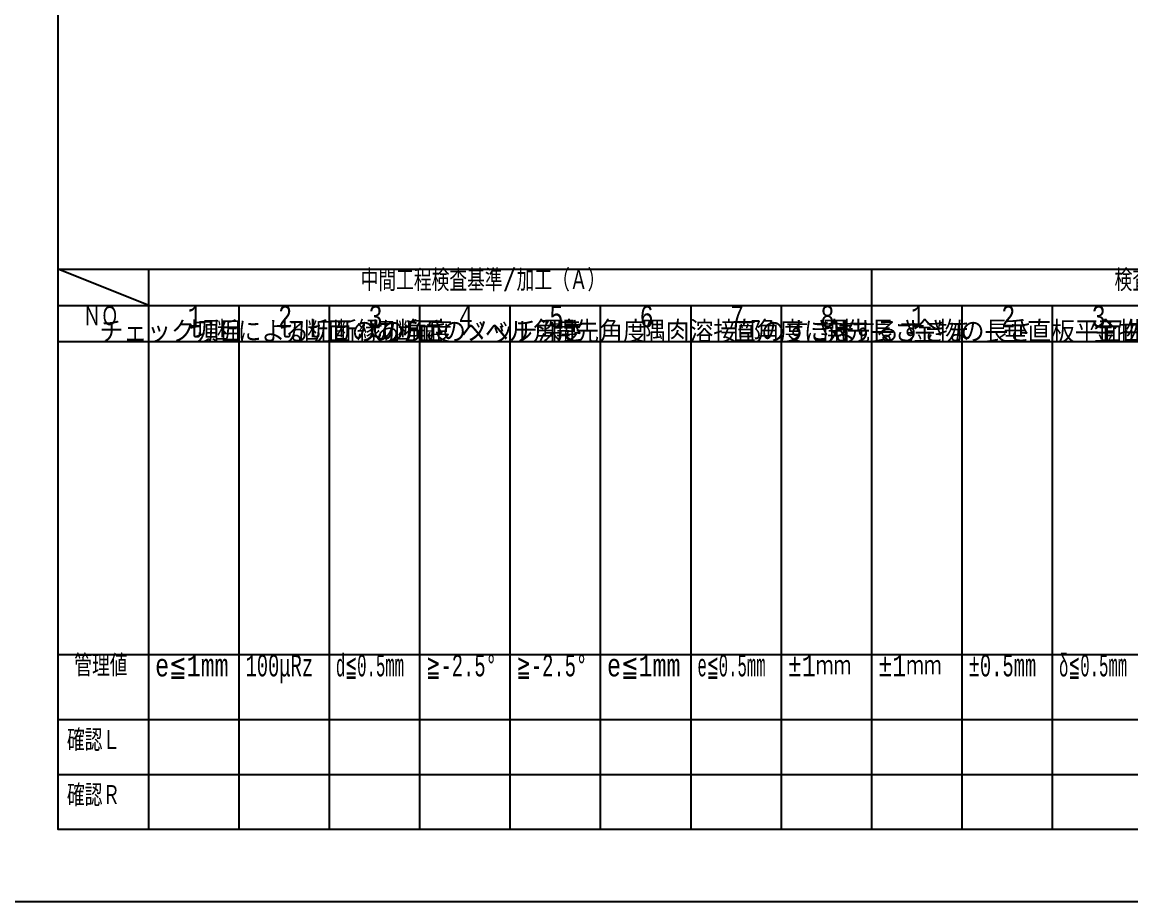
# Model space of a CAD drawing. Header units: millimetres. Extents: x -11384 to 29624, y 0 to 17788.
# Drawn here: x 3404 to 4631, y 0 to 973 of the extents above; entities that cross this region are included whole.
import ezdxf
from ezdxf.enums import TextEntityAlignment as Align

# ---------------------------------------------------------------- set-up
doc = ezdxf.new("R2010")
doc.units = ezdxf.units.MM
doc.header["$LTSCALE"] = 5
doc.layers.get('0').update_dxf_attribs({"color": 255})
doc.layers.add('寸法', color=4, linetype='Continuous')
doc.layers.add('文字', color=7, linetype='Continuous')
doc.styles.add('DLSTANDARD1', font='monotxt.shx', dxfattribs={"width": 0.6, "bigfont": 'extfont'})
doc.styles.add('TATEGAKI', font='txt', dxfattribs={"bigfont": 'bigfont.shx'})

msp = doc.modelspace()

# ---------------------------------------------------------------- linework, layer by layer
at = {"linetype": 'Continuous', "lineweight": -3}
for p, q in [((3444, 700), (6648, 700)), ((3444, 660), (6648, 660)), ((3444, 620), (6344, 620)), ((3444, 273.709), (6344, 273.709)), ((3444, 201.936), (6344, 201.936)), ((3444, 140.968), (6344, 140.968))]:
    msp.add_line(p, q, dxfattribs=at)
for points in [[(3364, 2376), (6728, 2376), (6728, 0), (3364, 0)], [(3444, 2296), (6648, 2296), (6648, 80), (3444, 80)]]:
    msp.add_lwpolyline(points, close=True, dxfattribs=at)
at = {"layer": '寸法', "linetype": 'Continuous'}
for p, q in [((3544, 660), (3444, 700)), ((3544, 80), (3544, 700)), ((4344, 80), (4344, 700)), ((3644, 80), (3644, 660)), ((3744, 80), (3744, 660)), ((3844, 80), (3844, 660)), ((3944, 80), (3944, 660)), ((4044, 80), (4044, 660)), ((4144, 80), (4144, 660)), ((4244, 80), (4244, 660)), ((4444, 80), (4444, 660)), ((4544, 80), (4544, 660))]:
    msp.add_line(p, q, dxfattribs=at)

# ---------------------------------------------------------------- texts
at = {"layer": '文字', "color": 0, "linetype": 'Continuous', "ltscale": 6, "style": 'DLSTANDARD1'}
for s, width, p in [('中間工程検査基準/加工（Ａ）', 0.74375, (3778.447, 668.574)), ('検査基準/製品寸法（Ｂ）', 0.74375, (4612.562, 668.574)), ('ＮＯ', 0.74375, (3471.463, 628.574)), ('1', 0.74375, (3587.207, 628.574)), ('2', 0.74375, (3687.207, 628.574)), ('3', 0.74375, (3787.207, 628.574)), ('4', 0.74375, (3887.207, 628.574)), ('5', 0.74375, (3987.207, 628.574)), ('6', 0.74375, (4087.207, 628.574)), ('7', 0.74375, (4187.207, 628.574)), ('1', 0.74375, (4387.207, 628.574)), ('2', 0.74375, (4487.207, 628.574)), ('3', 0.74375, (4587.207, 628.574)), ('管理値', 0.74375, (3461.648, 242.284)), ('e≦1mm', 0.74375, (3551.094, 242.284)), ('100μRz', 0.6, (3651.094, 242.284)), ('d≦0.5mm', 0.5, (3751.094, 242.284)), ('≧-2.5°', 0.6, (3851.094, 242.284)), ('≧-2.5°', 0.6, (3951.094, 242.284)), ('e≦1mm', 0.74375, (4051.094, 242.284)), ('e≦0.5mm', 0.5, (4151.094, 242.284)), ('±1ｍｍ', 0.74375, (4351.094, 242.284)), ('±0.5mm', 0.6, (4451.094, 242.284)), ('δ≦0.5mm', 0.5, (4551.094, 242.284)), ('確認Ｌ', 0.74375, (3453.522, 159.593)), ('確認Ｒ', 0.74375, (3453.522, 98.625))]:
    msp.add_text(s, height=24, dxfattribs=dict(at, width=width)).set_placement(p, align=Align.BOTTOM_LEFT)
at = {"layer": '文字', "color": 1, "linetype": 'Continuous', "ltscale": 6, "style": 'DLSTANDARD1', "width": 0.74375}
for s, p in [('8', (4287.207, 628.574)), ('±1ｍｍ', (4251.094, 242.284))]:
    msp.add_text(s, height=24, dxfattribs=at).set_placement(p, align=Align.BOTTOM_LEFT)
at = {"layer": '文字', "color": 0, "linetype": 'Continuous', "ltscale": 6, "style": 'TATEGAKI'}
for s, p in [('チェック項目', (3489.476, 611.673)), ('切断による切断縁の角度', (3589.476, 611.673)), ('切断面のあらさ', (3689.476, 611.673)), ('切断面のノッチ深さ', (3789.476, 611.673)), ('ベベル角度', (3889.476, 611.673)), ('開先角度', (3989.476, 611.673)), ('隅肉溶接部のすきま', (4089.476, 611.673)), ('直角度に対するすきま', (4189.476, 611.673)), ('金物の長さ', (4389.476, 611.673)), ('垂直板平面曲がり', (4489.476, 611.673)), ('金物のねじれ', (4589.476, 611.673))]:
    msp.add_text(s, height=24, dxfattribs=at).set_placement(p, align=Align.BOTTOM_LEFT)
at = {"layer": '文字', "color": 1, "linetype": 'Continuous', "ltscale": 6, "style": 'TATEGAKI'}
msp.add_text('開先長さ', height=24, dxfattribs=at).set_placement((4289.476, 611.673), align=Align.BOTTOM_LEFT)

doc.saveas('drawing.dxf')
